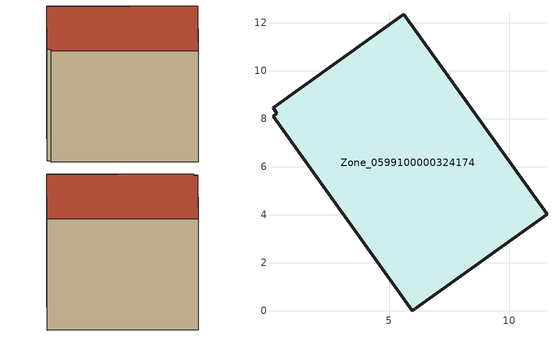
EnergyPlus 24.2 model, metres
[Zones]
Zone_0599100000324174
 floor ground (C_G): 5.96,0 0.16,8.11 0.32,8.23 0.17,8.45 5.62,12.34 11.57,4.02 z0
 wall outside (C_F): 5.96,0 11.57,4.02 5.62,12.34 0.17,8.45 0.32,8.23 0.16,8.11 5.96,0 z0:8.39
 roof outside (C_R): 0.16,8.11 5.96,0 11.57,4.02 5.62,12.34 0.17,8.45 0.32,8.23 z8.39
[BUILDING]
Pand.0599100000324174: North Axis=0; Terrain=City; Loads Convergence Tolerance Value=0.04; Temperature Convergence Tolerance Value=0.4; Solar Distribution=FullExterior; Maximum Number of Warmup Days=25; Minimum Number of Warmup Days=1
[Site:Location]
Rotterdam.The.Hague.AP_ZH_NLD Design_Conditions: Latitude=51.96; Longitude=4.45; Time Zone=1; Elevation=-4.5
[SITE:GROUNDTEMPERATURE:BUILDINGSURFACE]
18, 18, 18, 18, 18, 18, 18, 18, 18, 18, 18, 18
[MATERIAL] Thermal Absorptance=0.9; Solar Absorptance=0.7; Visible Absorptance=0.7
Name | Roughness | Thickness | Conductivity | Density | Specific Heat
G.TI.1992-2005 | MediumSmooth | 0.15 | 0.06 | 540 | 1210
F.TI.1992-2005 | Rough | 0.3 | 0.12 | 1920 | 840
R.TI.1992-2005 | MediumRough | 0.2 | 0.08 | 1500 | 1000
[CONSTRUCTION]
C_G: G.TI.1992-2005
C_F: F.TI.1992-2005
C_R: R.TI.1992-2005
[ZONE]
Zone_0599100000324174: Type=1; Multiplier=1; Ceiling Height=Autocalculate; Volume=Autocalculate; Floor Area=autocalculate; Part of Total Floor Area=Yes
[ZONEINFILTRATION:DESIGNFLOWRATE]
Infil_Zone_0599100000324174: Zone or ZoneList or Space or SpaceList=Zone_0599100000324174; Schedule=AlwaysOn; Design Flow Rate Calculation Method=Flow/Area; Flow Rate per Floor Area=0.0015; Constant Term Coefficient=1; Temperature Term Coefficient=0; Velocity Term Coefficient=0; Velocity Squared Term Coefficient=0
[HVACTEMPLATE:ZONE:IDEALLOADSAIRSYSTEM]
Zone_0599100000324174: Maximum Heating Supply Air Temperature=50; Minimum Cooling Supply Air Temperature=13; Maximum Heating Supply Air Humidity Ratio=0.0156; Minimum Cooling Supply Air Humidity Ratio=0.0077; Heating Limit=NoLimit; Cooling Limit=NoLimit; Dehumidification Control Type=ConstantSensibleHeatRatio; Cooling Sensible Heat Ratio=0.7; Dehumidification Setpoint=60; Humidification Control Type=None; Humidification Setpoint=30; Outdoor Air Method=None; Outdoor Air Flow Rate per Person=0.00944; Outdoor Air Flow Rate per Zone Floor Area=0; Outdoor Air Flow Rate per Zone=0; Demand Controlled Ventilation Type=None; Outdoor Air Economizer Type=NoEconomizer; Heat Recovery Type=None; Sensible Heat Recovery Effectiveness=0.7; Latent Heat Recovery Effectiveness=0.65
[ZONECONTROL:THERMOSTAT]
ThermostatControl_Zone_0599100000324174: Zone or ZoneList=Zone_0599100000324174; Control Type Schedule=DualSetpointControlType; Control 1=Thermostat_Zone_0599100000324174; Temperature Difference Between Cutout And Setpoint=0
[THERMOSTATSETPOINT:DUALSETPOINT]
Thermostat_Zone_0599100000324174: Heating Setpoint Temperature Schedule=HeatingSetpoint_Zone_0599100000324174; Cooling Setpoint Temperature Schedule=CoolingSetpoint_Zone_0599100000324174
[SCHEDULE:COMPACT]
HeatingSetpoint_Zone_0599100000324174: Through: 12/31, For: AllDays, Until: 24:00, 21
CoolingSetpoint_Zone_0599100000324174: Through: 12/31, For: AllDays, Until: 24:00, 24
DualSetpointControlType: Through: 12/31, For: AllDays, Until: 24:00, 4
AlwaysOn: Through: 12/31, For: AllDays, Until: 24:00, 1
